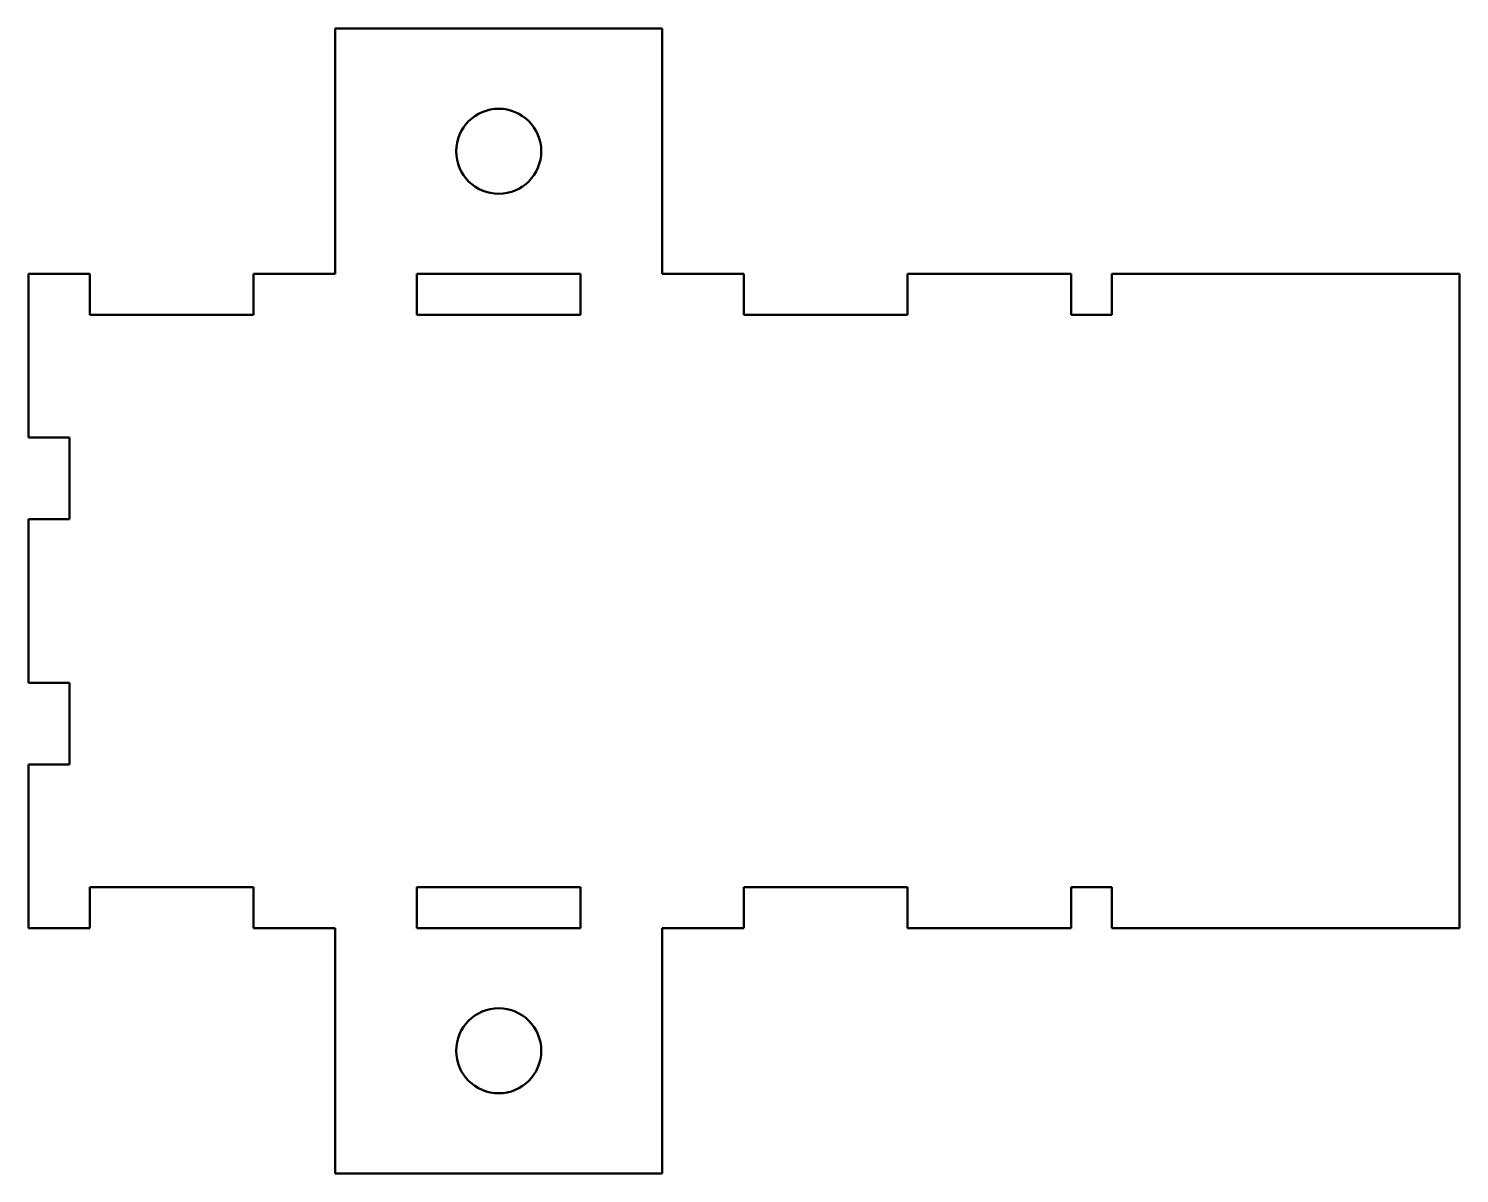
# Model space of a CAD drawing. Header units: inches. Extents: x 0.99 to 5.36, y 16.68 to 20.18.
import ezdxf

# ---------------------------------------------------------------- set-up
doc = ezdxf.new("R2010")
doc.units = ezdxf.units.IN
doc.header["$MEASUREMENT"] = 0
doc.layers.add('Visible (ANSI)', color=7, linetype='Continuous', lineweight=50)

msp = doc.modelspace()

# ---------------------------------------------------------------- linework, layer by layer
at = {"layer": 'Visible (ANSI)'}
for p, q in [((1.9225, 20.1769), (1.9225, 19.4269)), ((2.9225, 20.1769), (1.9225, 20.1769)), ((2.9225, 19.4269), (2.9225, 20.1769)), ((0.985, 19.4269), (0.985, 18.9269)), ((1.1725, 19.4269), (0.985, 19.4269)), ((1.1725, 19.3019), (1.1725, 19.4269)), ((1.6725, 19.4269), (1.6725, 19.3019)), ((1.9225, 19.4269), (1.6725, 19.4269)), ((2.1725, 19.4269), (2.6725, 19.4269)), ((2.1725, 19.3019), (2.1725, 19.4269)), ((2.6725, 19.4269), (2.6725, 19.3019)), ((3.1725, 19.4269), (2.9225, 19.4269)), ((3.1725, 19.3019), (3.1725, 19.4269)), ((3.6725, 19.4269), (3.6725, 19.3019)), ((4.1725, 19.4269), (3.6725, 19.4269)), ((4.1725, 19.3019), (4.1725, 19.4269)), ((4.2975, 19.4269), (4.2975, 19.3019)), ((5.36, 19.4269), (4.2975, 19.4269)), ((5.36, 17.4269), (5.36, 19.4269)), ((1.6725, 19.3019), (1.1725, 19.3019)), ((2.6725, 19.3019), (2.1725, 19.3019)), ((3.6725, 19.3019), (3.1725, 19.3019)), ((4.2975, 19.3019), (4.1725, 19.3019)), ((0.985, 18.9269), (1.11, 18.9269)), ((1.11, 18.9269), (1.11, 18.6769)), ((0.985, 18.6769), (0.985, 18.1769)), ((1.11, 18.6769), (0.985, 18.6769)), ((0.985, 18.1769), (1.11, 18.1769)), ((1.11, 18.1769), (1.11, 17.9269)), ((0.985, 17.9269), (0.985, 17.4269)), ((1.11, 17.9269), (0.985, 17.9269)), ((1.1725, 17.5519), (1.6725, 17.5519)), ((1.1725, 17.4269), (1.1725, 17.5519)), ((1.6725, 17.5519), (1.6725, 17.4269)), ((2.1725, 17.5519), (2.6725, 17.5519)), ((2.1725, 17.4269), (2.1725, 17.5519)), ((2.6725, 17.5519), (2.6725, 17.4269)), ((3.1725, 17.5519), (3.6725, 17.5519)), ((3.1725, 17.4269), (3.1725, 17.5519)), ((3.6725, 17.5519), (3.6725, 17.4269)), ((4.1725, 17.5519), (4.2975, 17.5519)), ((4.1725, 17.4269), (4.1725, 17.5519)), ((4.2975, 17.5519), (4.2975, 17.4269)), ((0.985, 17.4269), (1.1725, 17.4269)), ((1.6725, 17.4269), (1.9225, 17.4269)), ((1.9225, 17.4269), (1.9225, 16.6769)), ((2.6725, 17.4269), (2.1725, 17.4269)), ((2.9225, 17.4269), (3.1725, 17.4269)), ((2.9225, 16.6769), (2.9225, 17.4269)), ((3.6725, 17.4269), (4.1725, 17.4269)), ((4.2975, 17.4269), (5.36, 17.4269)), ((1.9225, 16.6769), (2.9225, 16.6769))]:
    msp.add_line(p, q, dxfattribs=at)
for centre in [(2.4225, 19.8019), (2.4225, 17.0519)]:
    msp.add_circle(centre, 0.13, dxfattribs=at)

doc.saveas('drawing.dxf')
